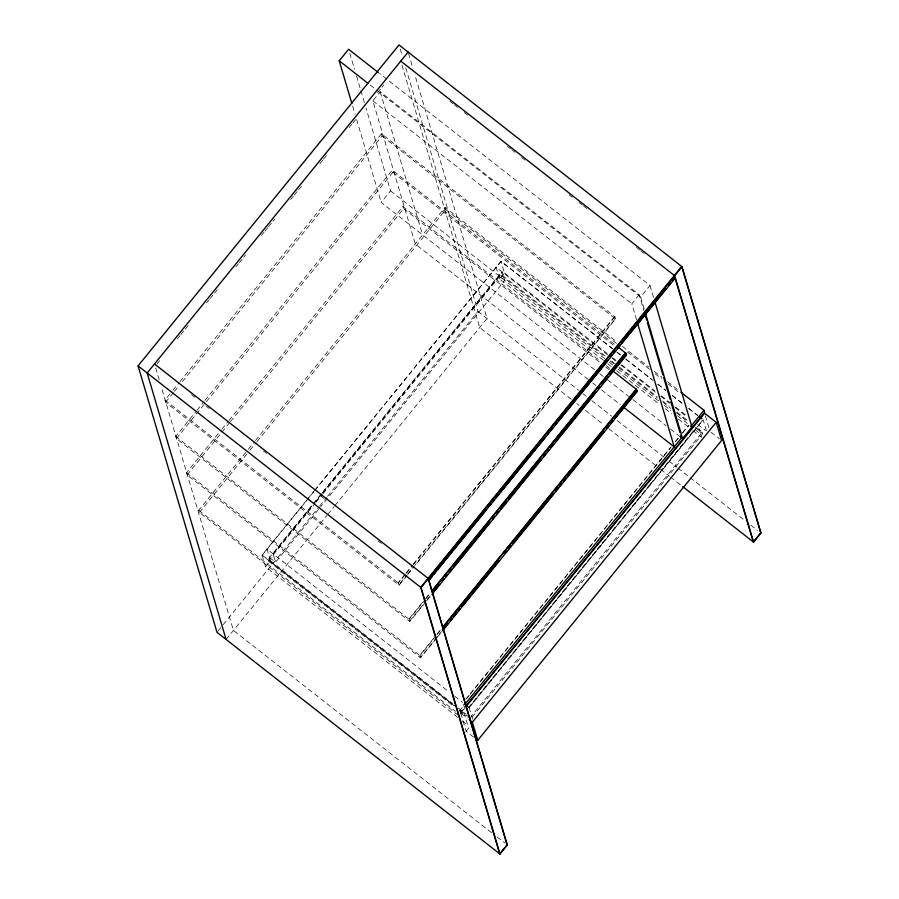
<?xml version="1.0" encoding="UTF-8"?>
<svg xmlns="http://www.w3.org/2000/svg" width="899" height="899" viewBox="0 0 899 899"><rect width="100%" height="100%" fill="white"/><g stroke="black" fill="none" stroke-linecap="round" stroke-linejoin="round"><path stroke-width="0.67" stroke-dasharray="4.5 3.37" d="M156.92 363.971L159.584 360.701M177.294 338.912L179.957 335.642M180.845 334.552L184.385 330.191M185.273 329.101L188.812 324.753M206.534 302.963L209.186 299.693M210.074 298.603L213.614 294.243M214.501 293.153L218.052 288.793M235.763 267.003L238.426 263.744M239.303 262.654L242.854 258.294M243.741 257.204L245.506 255.024M261.452 235.414L264.115 232.144M265.003 231.054L267.655 227.784M268.543 226.694L272.082 222.345M272.97 221.255L274.746 219.075M290.692 199.466L293.344 196.196M294.231 195.105L297.771 190.745M298.659 189.655L301.322 186.385M319.92 163.517L322.572 160.247M323.46 159.157L327.011 154.797M349.149 127.557L351.812 124.287M352.7 123.197L356.24 118.848M377.501 92.698L381.041 88.338M381.929 87.248L383.704 85.068M588.261 379.535L415.271 243.989L372.871 100.834L380.21 91.81L639.144 294.703L643.898 310.762M407.033 575.405L399.077 585.182L165.607 402.246L164.967 400.066L172.035 391.368M172.923 390.278L179.103 382.671M179.991 381.592L381.468 133.805L614.938 316.74L615.579 318.92L414.99 565.617M165.607 402.246L173.563 392.458M174.451 391.38L178.867 385.941M182.407 381.592L382.109 135.985L381.468 133.805M425.744 601.948L409.843 621.512L176.373 438.577L175.732 436.397L196.049 411.405M196.937 410.315L204.006 401.617M204.893 400.527L392.234 170.136L615.444 345.047M176.373 438.577L205.534 402.707M206.422 401.628L392.874 172.316L392.234 170.136M594.497 369.646L381.165 202.376L390.537 190.846L366.005 108.037M436.509 638.29L420.608 657.843L187.138 474.908L186.486 472.728L220.952 430.34M221.839 429.261L228.02 421.653M228.908 420.563L402.988 206.467L600.79 361.465M187.138 474.908L229.548 422.744M230.436 421.653L403.64 208.647L402.988 206.467M458.355 715.323L199.409 512.43L198.769 510.25L247.495 450.332M248.371 449.242L254.574 441.611M255.462 440.521L445.039 207.388L616.928 342.07M199.409 512.43L249.023 451.422M249.911 450.332L256.114 442.701M256.99 441.611L445.679 209.568L445.039 207.388M457.737 717.402L265.542 566.808L262.058 555.065L306.773 500.08M307.649 498.99L313.841 491.371M314.729 490.292L500.99 261.227L612.545 348.643M313.92 491.618L262.137 555.301L454.332 705.906M314.796 490.528L501.058 261.463L612.624 348.879M605.173 355.937L500.237 273.712L267.835 559.526L268.262 560.976L453.838 706.389M321.673 493.956L273.015 553.795L275.532 562.268L319.763 507.868M322.561 492.866L502.159 271.992L504.676 280.466L320.651 506.778M273.094 554.031L312.02 506.159M315.56 501.811L321.752 494.192M322.64 493.102L502.226 272.228M268.262 560.976L315.099 503.384M315.987 502.294L322.168 494.686M323.056 493.596L500.664 275.161L500.237 273.712M265.542 566.808L270.43 560.785L266.958 549.042L449.275 692.095M603.409 360.342L499.574 278.982L504.463 272.97L500.99 261.227M217.884 631.222L222.3 625.783M223.188 624.693L318.718 507.205M319.606 506.115L326.674 497.417M327.562 496.327L477.942 311.391L405.393 66.481M226.087 639.436L326.933 515.419M327.82 514.329L334.012 506.721M334.889 505.631L487.033 318.516L414.889 74.954M405.202 574.068L398.133 582.766L398.774 584.946L406.73 575.158M406.078 572.978L412.27 565.37M413.158 564.291L614.635 316.504L615.276 318.684L414.686 565.381M399.077 585.182L398.437 583.001L405.505 574.304M406.382 573.225L412.574 565.617M413.45 564.527L614.938 316.74M407.618 574.079L413.798 566.471M407.91 574.315L414.102 566.707M636.559 319.786L631.806 303.738L639.144 294.703M644.223 309.02L640.661 296.996L650.033 285.466L379.524 73.493M422.148 602.791L408.888 619.096L409.539 621.276L423.676 603.892M425.677 598.453L430.104 593.014M409.843 621.512L409.191 619.332L425.103 599.768M425.98 598.689L430.407 593.25M427.216 599.543L431.632 594.104M426.632 600.869L431.936 594.34M433.79 638.043L419.653 655.427L420.305 657.607L441.51 631.525M437.33 633.694L440.858 629.345M420.608 657.843L419.957 655.663L435.869 636.11M436.745 635.02L441.162 629.581M437.397 637.2L441.814 631.761M465.682 699.411L670.935 446.994M675.363 441.544L678.891 437.195M682.431 432.846L688.623 425.227M466.637 698.568L469.289 695.309M470.177 694.219L671.002 447.23M675.43 441.791L678.97 437.442M682.51 433.082L688.701 425.474M459.479 710.963L463.906 705.513M460.119 713.143L464.547 707.693M473.526 737.023L466.132 731.235L460.749 713.064L464.277 708.715M468.188 707.895L649.561 484.842M650.438 483.752L694.68 429.351L700.737 434.105M702.31 420.608L469.087 707.434L472.571 719.178M469.166 707.67L703.198 419.855L706.603 431.363M469.975 717.919L702.377 432.104L695.747 426.901M472.166 717.188L702.804 433.554L702.377 432.104M466.132 731.235L469.66 726.886M449.961 101.317L453.265 103.913M454.366 104.778L457.681 107.374M464.3 112.555L467.604 115.151M507.328 146.267L510.632 148.863M511.733 149.728L515.048 152.324M521.667 157.505L524.971 160.101M569.101 194.678L572.416 197.274M579.035 202.455L582.338 205.051M583.44 205.916L586.755 208.512M636.402 247.405L639.706 250.001M640.807 250.866L644.122 253.462M370.141 85.023L375.658 89.349M376.771 90.215L640.661 296.996M372.871 100.834L631.806 303.738M382.109 135.985L615.579 318.92M622.434 346.385L648.876 367.107M654.382 371.433L662.102 377.468M667.609 381.794L678.621 390.424M445.679 209.568L616.467 343.384M627.491 352.026L649.528 369.287M655.034 373.613L661.642 378.794M668.249 383.974L680.374 393.47M392.874 172.316L614.983 346.362M616.972 352.105L620.276 354.7M625.805 359.027L653.416 380.659M657.832 384.12L665.563 390.177M672.194 395.38L683.24 404.033M688.769 408.36L697.602 415.282M617.04 352.341L620.355 354.936M625.873 359.263L651.281 379.176M657.911 384.367L665.642 390.424M672.272 395.616L683.319 404.269M688.836 408.596L697.669 415.529M711.008 432.205L719.458 438.824M504.463 272.97L608.297 354.33M612.713 357.791L616.029 360.387M621.557 364.713L654.686 390.683M661.316 395.875L670.148 402.797M675.677 407.123L686.724 415.776M697.77 424.429L705.501 430.497M607.724 354.903L496.091 267.239L499.574 278.982M612.073 358.117L615.455 360.96M620.917 365.039L656.326 392.975M660.675 396.201L669.586 403.37M675.037 407.449L686.151 416.349M611.803 361.128L615.107 363.724M619.535 367.185L657.09 396.616M662.608 400.943L669.238 406.134M676.969 412.192L688.016 420.844M500.664 275.161L605.6 357.386M610.016 360.847L614.433 364.309M618.86 367.77L657.517 398.066M663.035 402.392L670.766 408.449M676.295 412.776L688.443 422.305M695.073 427.497L702.804 433.554M390.537 190.846L604.746 358.69M609.162 362.151L613.579 365.612M617.995 369.073L658.855 401.089M664.372 405.415L670.991 410.607M677.621 415.799L690.87 426.182M498.608 275.712L504.676 280.466M607.825 363.803L611.14 366.399M616.658 370.725L659.742 404.483M665.26 408.809L671.89 414.001M678.52 419.204L688.454 426.991M692.871 430.452L701.714 437.375L698.231 425.632M606.319 365.792L609.634 368.388M403.64 208.647L600.33 362.78M605.859 367.107L609.174 369.703M599.79 373.681L603.308 376.557M607.51 379.738L628.659 396.414M632.907 399.639L666.114 425.766M670.452 429.059L680.386 436.847M592.666 382.996L595.97 385.581M601.487 389.896L620.22 404.584M477.942 311.391L578.596 390.267M583.013 393.728L586.317 396.313M591.834 400.639L611.691 416.203M617.208 420.518L664.642 457.692M669.058 461.153L676.778 467.199M677.891 468.064L688.915 476.706M690.016 477.571L745.181 520.791M750.699 525.117L757.318 530.309M571.258 399.291L479.695 327.539L401.572 63.795M576.776 403.617L578.978 405.348M585.597 410.528L603.251 424.362M608.769 428.677L656.203 465.851M660.619 469.312L669.44 476.223M670.542 477.088L681.577 485.73M191.554 394.672L194.869 397.268M205.905 405.91L209.209 408.506M263.261 450.86L266.576 453.456M320.628 495.81L323.943 498.406M377.996 540.76L381.311 543.356M164.967 400.066L398.437 583.001M175.732 436.397L409.191 619.332M186.486 472.728L419.957 655.663M454.737 696.174L462.536 702.479M269.464 557.515L275.532 562.268M270.43 560.785L452.691 703.602M458.209 707.929L465.94 713.986M262.058 555.065L454.512 705.794M459.782 709.985L468.862 717.054M459.85 710.232L464.266 713.694M459.355 710.716L465.985 715.907M460.749 713.064L467.087 718.031M198.769 510.25L455.501 711.412M462.153 720.863L467.682 725.201L464.199 713.446M491.573 832.688L233.425 630.413L161.281 386.84M497.091 837.003L504.811 843.06M705.333 415.81L709.176 428.778M650.033 285.466L653.595 297.49M408.506 53.423L412.899 68.223M400.212 48.984L402.201 55.716M380.21 91.81L422.609 234.965M349.79 53.277L354.543 69.302M356.521 75.977L360.477 89.338M360.87 90.675L364.432 102.688M352.678 106.217L355.049 114.229M356.633 119.567L381.165 202.376M463.446 704.097L465.188 709.985M155.707 368.006L159.292 380.12"/><path stroke-width="1.35" d="M351.891 103.542L339.226 60.806L348.598 49.265L378.412 72.628M154.504 363.971L428.396 578.585L507.328 845.026L499.99 854.05L216.996 632.312L138.075 365.871L399.01 44.95L682.004 266.688L760.925 533.129L753.587 542.164L682.678 486.595M408.112 52.075L147.166 372.995L226.087 639.436M499.99 854.05L421.058 587.609L682.004 266.688M429.632 579.439L432.284 576.169M434.06 573.989L435.835 571.809M437.599 569.629L486.325 509.711M488.977 506.44L490.753 504.26M492.528 502.091L494.293 499.911M496.068 497.731L498.72 494.461M500.496 492.281L544.794 437.813M547.446 434.543L549.222 432.363M550.986 430.183L552.761 428.003M555.425 424.733L557.189 422.552M558.964 420.384L607.679 360.454M610.342 357.195L612.118 355.015M613.882 352.835L615.658 350.655M617.433 348.475L620.085 345.205M621.861 343.025L666.148 288.557M668.811 285.286L670.575 283.106M672.351 280.926L674.126 278.746M675.306 277.903L428.744 580.529M431.868 590.845L625.389 352.835L626.345 355.251L432.812 593.261M432.172 591.081L625.693 353.071L617.658 346.778M432.509 593.025L439.577 584.328M442.229 581.069L444.005 578.889M445.769 576.72L447.533 574.54M449.298 572.371L451.95 569.112M453.725 566.943L489.955 522.375M492.607 519.116L494.371 516.947M497.023 513.689L498.788 511.509M500.552 509.34L506.744 501.732M508.508 499.563L541.209 459.344M543.861 456.085L545.626 453.916M547.39 451.736L549.154 449.567M550.93 447.387L553.582 444.128M555.346 441.96L595.992 391.964M598.644 388.705L600.408 386.536M602.184 384.356L608.365 376.748M610.129 374.58L626.041 355.015M442.634 627.176L636.155 389.166L637.099 391.582L442.69 630.682M442.937 627.412L636.458 389.402L612.949 370.984M442.387 630.435L447.691 623.917M450.343 620.658L452.107 618.49M453.883 616.309L456.535 613.051M458.299 610.882L460.063 608.702M461.828 606.533L498.945 560.886M505.137 553.278L506.901 551.109M508.665 548.929L511.317 545.671M513.082 543.502L553.739 493.506M555.503 491.337L558.155 488.067M559.92 485.898L561.684 483.729M563.459 481.549L566.112 478.29M567.876 476.122L604.106 431.565M606.758 428.295L608.522 426.126M610.286 423.957L612.938 420.687M614.714 418.518L636.795 391.346M464.794 704.434L681.824 437.521M690.679 426.62L703.973 410.281L680.835 392.144M680.386 436.847L682.599 438.577L691.972 427.047L654.787 301.491M465.435 706.614L704.614 412.461L703.973 410.281M466.053 706.547L704.569 413.214L716.188 422.316L721.571 440.488L477.751 740.338L475.638 738.686M477.751 740.338L472.368 722.178L716.188 422.316M428.497 579.686L507.025 844.79L499.687 853.814L420.754 587.373L681.7 266.452L760.925 533.129M760.621 532.893L753.283 541.917L675.16 278.173M400.774 61.098L674.666 275.723L753.587 542.164M339.226 60.806L367.938 83.292M699.815 417.012L702.018 418.743M623.524 407.168L674.205 446.882L637.751 323.797M138.075 365.871L421.058 587.609M465.772 704.838L467.986 706.569M469.199 719.694L472.368 722.178M645.403 313.021L682.599 438.577M645.482 316.111L646.673 320.123M647.46 322.808L662.923 374.984M663.709 377.659L670.047 399.066M670.845 401.741L679.959 432.509M680.757 435.183L681.543 437.858M625.693 353.071L626.345 355.251M636.458 389.402L637.099 391.582"/></g></svg>
